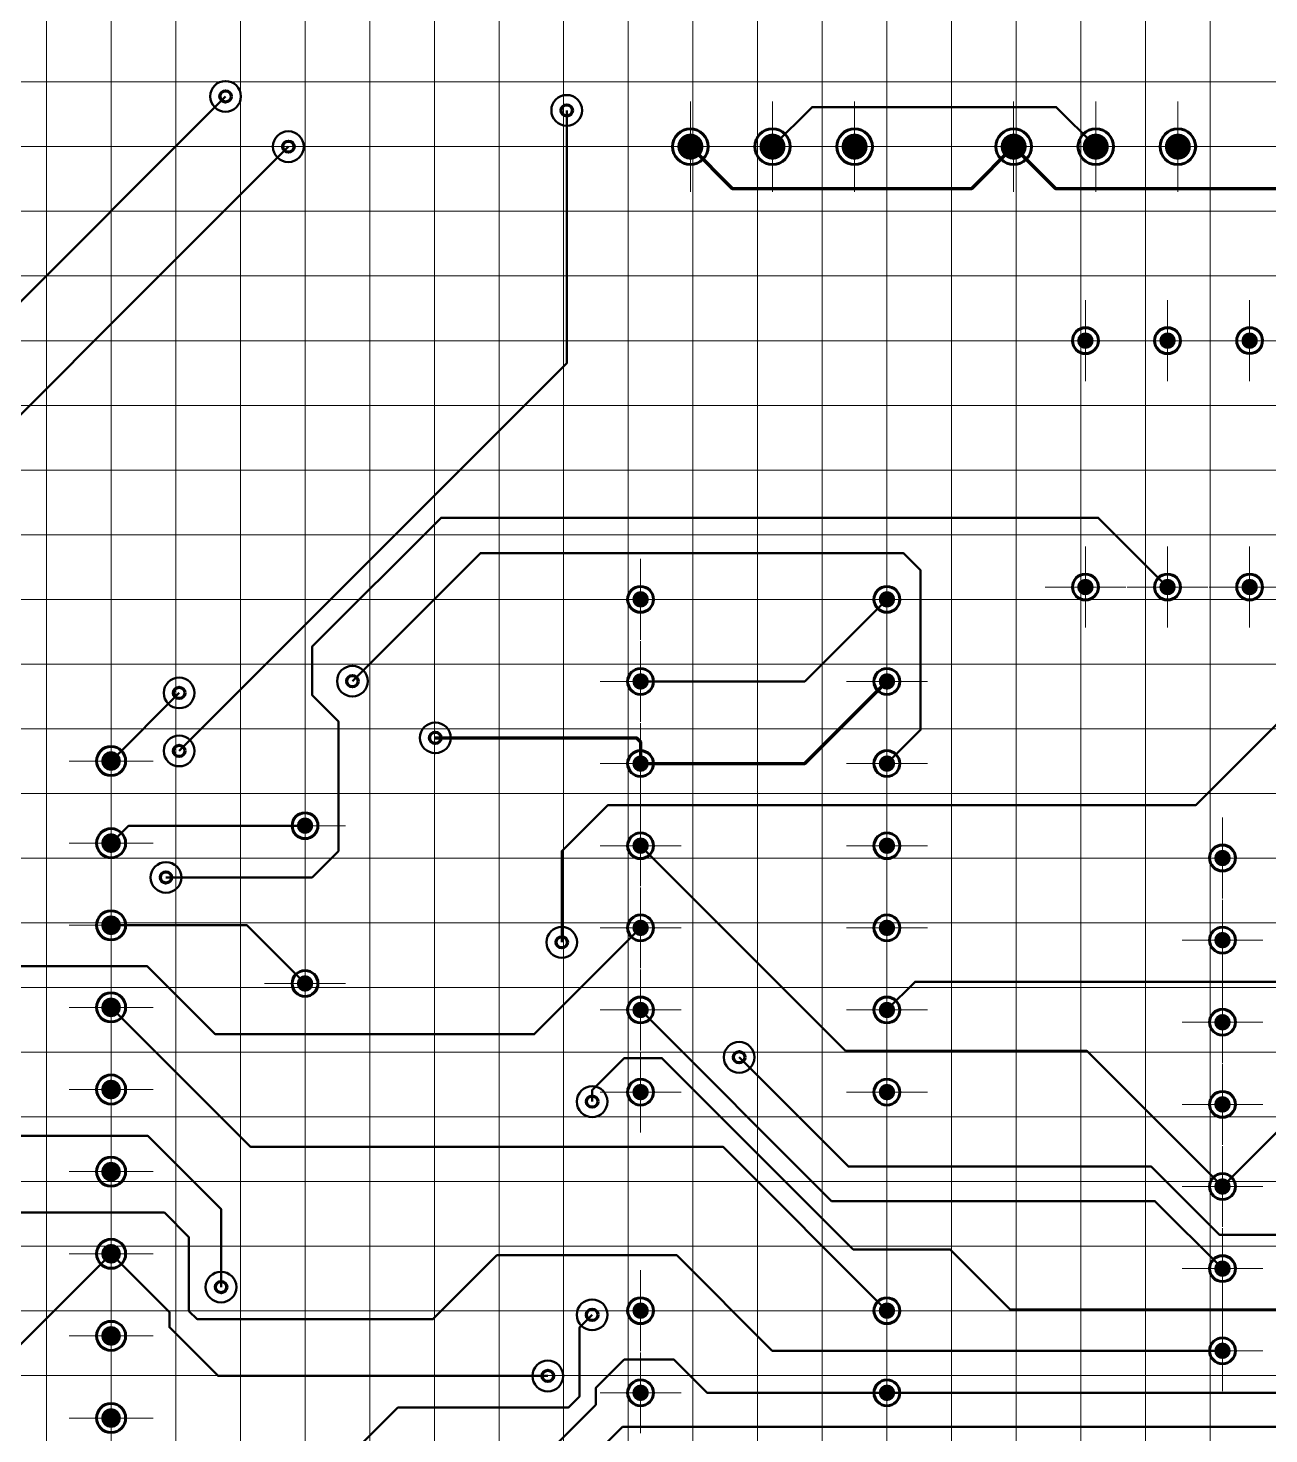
# Model space of a CAD drawing. Extents: x 260 to 1101, y 70 to 664.
# Drawn here: x 813.1 to 889.9, y 463.2 to 550.1 of the extents above; entities that cross this region are included whole.
import ezdxf

# ---------------------------------------------------------------- set-up
doc = ezdxf.new("R2010")
doc.units = 0
doc.header["$MEASUREMENT"] = 0
doc.layers.add('PDF _Геометрия', color=7, linetype='CONTINUOUS')
doc.layers.add('PDF _Сплошная заливка', color=7, linetype='CONTINUOUS')

msp = doc.modelspace()

# ---------------------------------------------------------------- hatches: boundary and pattern name
at = {"layer": 'PDF _Сплошная заливка', "true_color": 0xffffff, "transparency": 33554559}
for points in [[(854.097, 543.593), (853.888, 543.566), (853.693, 543.485), (853.526, 543.357), (853.398, 543.19), (853.317, 542.995), (853.29, 542.786), (854.097, 542.786)], [(854.903, 542.786), (854.876, 542.995), (854.795, 543.19), (854.667, 543.357), (854.5, 543.485), (854.305, 543.566), (854.097, 543.593), (854.097, 542.786)], [(859.175, 543.593), (858.966, 543.566), (858.772, 543.485), (858.604, 543.357), (858.476, 543.19), (858.395, 542.995), (858.368, 542.786), (859.175, 542.786)], [(859.981, 542.786), (859.954, 542.995), (859.873, 543.19), (859.745, 543.357), (859.578, 543.485), (859.383, 543.566), (859.175, 543.593), (859.175, 542.786)], [(864.253, 543.593), (864.044, 543.566), (863.85, 543.485), (863.683, 543.357), (863.554, 543.19), (863.474, 542.995), (863.446, 542.786), (864.253, 542.786)], [(865.06, 542.786), (865.032, 542.995), (864.952, 543.19), (864.823, 543.357), (864.656, 543.485), (864.462, 543.566), (864.253, 543.593), (864.253, 542.786)], [(874.09, 543.593), (873.881, 543.566), (873.686, 543.485), (873.519, 543.357), (873.391, 543.19), (873.31, 542.995), (873.283, 542.786), (874.09, 542.786)], [(874.896, 542.786), (874.869, 542.995), (874.788, 543.19), (874.66, 543.357), (874.493, 543.485), (874.298, 543.566), (874.09, 543.593), (874.09, 542.786)], [(879.168, 543.593), (878.959, 543.566), (878.765, 543.485), (878.597, 543.357), (878.469, 543.19), (878.388, 542.995), (878.361, 542.786), (879.168, 542.786)], [(879.974, 542.786), (879.947, 542.995), (879.866, 543.19), (879.738, 543.357), (879.571, 543.485), (879.376, 543.566), (879.168, 543.593), (879.168, 542.786)], [(884.246, 543.593), (884.037, 543.566), (883.843, 543.485), (883.676, 543.357), (883.547, 543.19), (883.467, 542.995), (883.439, 542.786), (884.246, 542.786)], [(885.053, 542.786), (885.025, 542.995), (884.944, 543.19), (884.816, 543.357), (884.649, 543.485), (884.455, 543.566), (884.246, 543.593), (884.246, 542.786)], [(879.037, 530.786), (878.999, 530.981), (878.888, 531.147), (878.723, 531.257), (878.528, 531.296), (878.528, 530.786)], [(884.116, 530.786), (884.077, 530.981), (883.967, 531.147), (883.801, 531.257), (883.606, 531.296), (883.606, 530.786)], [(889.194, 530.786), (889.155, 530.981), (889.045, 531.147), (888.879, 531.257), (888.684, 531.296), (888.684, 530.786)], [(878.018, 530.786), (878.057, 530.591), (878.168, 530.426), (878.333, 530.315), (878.528, 530.277), (878.528, 530.786)], [(883.096, 530.786), (883.135, 530.591), (883.246, 530.426), (883.411, 530.315), (883.606, 530.277), (883.606, 530.786)], [(888.175, 530.786), (888.214, 530.591), (888.324, 530.426), (888.489, 530.315), (888.684, 530.277), (888.684, 530.786)], [(879.037, 515.546), (878.999, 515.741), (878.888, 515.907), (878.723, 516.017), (878.528, 516.056), (878.528, 515.546)], [(884.116, 515.546), (884.077, 515.741), (883.967, 515.907), (883.801, 516.017), (883.606, 516.056), (883.606, 515.546)], [(889.194, 515.546), (889.155, 515.741), (889.045, 515.907), (888.879, 516.017), (888.684, 516.056), (888.684, 515.546)], [(850.508, 514.786), (850.547, 514.591), (850.657, 514.426), (850.823, 514.315), (851.018, 514.277), (851.018, 514.786)], [(851.527, 514.786), (851.488, 514.981), (851.378, 515.147), (851.213, 515.257), (851.018, 515.296), (851.018, 514.786)], [(865.743, 514.786), (865.782, 514.591), (865.892, 514.426), (866.057, 514.315), (866.252, 514.277), (866.252, 514.786)], [(866.762, 514.786), (866.723, 514.981), (866.613, 515.147), (866.447, 515.257), (866.252, 515.296), (866.252, 514.786)], [(878.018, 515.546), (878.057, 515.351), (878.168, 515.186), (878.333, 515.075), (878.528, 515.037), (878.528, 515.546)], [(883.096, 515.546), (883.135, 515.351), (883.246, 515.186), (883.411, 515.075), (883.606, 515.037), (883.606, 515.546)], [(888.175, 515.546), (888.214, 515.351), (888.324, 515.186), (888.489, 515.075), (888.684, 515.037), (888.684, 515.546)], [(850.508, 509.706), (850.547, 509.511), (850.657, 509.346), (850.823, 509.235), (851.018, 509.197), (851.018, 509.706)], [(851.527, 509.706), (851.488, 509.901), (851.378, 510.067), (851.213, 510.177), (851.018, 510.216), (851.018, 509.706)], [(865.743, 509.706), (865.782, 509.511), (865.892, 509.346), (866.057, 509.235), (866.252, 509.197), (866.252, 509.706)], [(866.762, 509.706), (866.723, 509.901), (866.613, 510.067), (866.447, 510.177), (866.252, 510.216), (866.252, 509.706)], [(818.269, 505.398), (818.035, 505.352), (817.837, 505.219), (817.704, 505.021), (817.657, 504.786), (818.269, 504.786)], [(817.657, 504.786), (817.704, 504.552), (817.837, 504.354), (818.035, 504.221), (818.269, 504.174), (818.269, 504.786)], [(850.508, 504.626), (850.547, 504.431), (850.657, 504.266), (850.823, 504.155), (851.018, 504.117), (851.018, 504.626)], [(851.527, 504.626), (851.488, 504.821), (851.378, 504.987), (851.213, 505.097), (851.018, 505.136), (851.018, 504.626)], [(865.743, 504.626), (865.782, 504.431), (865.892, 504.266), (866.057, 504.155), (866.252, 504.117), (866.252, 504.626)], [(866.762, 504.626), (866.723, 504.821), (866.613, 504.987), (866.447, 505.097), (866.252, 505.136), (866.252, 504.626)], [(830.775, 500.786), (830.736, 500.981), (830.625, 501.147), (830.46, 501.257), (830.265, 501.296), (830.265, 500.786)], [(818.269, 500.318), (818.035, 500.272), (817.837, 500.139), (817.704, 499.941), (817.657, 499.706), (818.269, 499.706)], [(829.755, 500.786), (829.794, 500.591), (829.904, 500.426), (830.07, 500.315), (830.265, 500.277), (830.265, 500.786)], [(851.527, 499.546), (851.488, 499.741), (851.378, 499.907), (851.213, 500.017), (851.018, 500.056), (851.018, 499.546)], [(866.762, 499.546), (866.723, 499.741), (866.613, 499.907), (866.447, 500.017), (866.252, 500.056), (866.252, 499.546)], [(817.657, 499.706), (817.704, 499.472), (817.837, 499.274), (818.035, 499.141), (818.269, 499.094), (818.269, 499.706)], [(850.508, 499.546), (850.547, 499.351), (850.657, 499.186), (850.823, 499.075), (851.018, 499.037), (851.018, 499.546)], [(865.743, 499.546), (865.782, 499.351), (865.892, 499.186), (866.057, 499.075), (866.252, 499.037), (866.252, 499.546)], [(887.515, 498.786), (887.476, 498.981), (887.365, 499.147), (887.2, 499.257), (887.005, 499.296), (887.005, 498.786)], [(886.495, 498.786), (886.534, 498.591), (886.645, 498.426), (886.81, 498.315), (887.005, 498.277), (887.005, 498.786)], [(818.269, 495.238), (818.035, 495.192), (817.837, 495.059), (817.704, 494.861), (817.657, 494.626), (818.269, 494.626)], [(851.527, 494.466), (851.488, 494.661), (851.378, 494.827), (851.213, 494.937), (851.018, 494.976), (851.018, 494.466)], [(866.762, 494.466), (866.723, 494.661), (866.613, 494.827), (866.447, 494.937), (866.252, 494.976), (866.252, 494.466)], [(817.657, 494.626), (817.704, 494.392), (817.837, 494.194), (818.035, 494.061), (818.269, 494.014), (818.269, 494.626)], [(850.508, 494.466), (850.547, 494.271), (850.657, 494.106), (850.823, 493.995), (851.018, 493.957), (851.018, 494.466)], [(865.743, 494.466), (865.782, 494.271), (865.892, 494.106), (866.057, 493.995), (866.252, 493.957), (866.252, 494.466)], [(887.515, 493.706), (887.476, 493.901), (887.365, 494.067), (887.2, 494.177), (887.005, 494.216), (887.005, 493.706)], [(886.495, 493.706), (886.534, 493.511), (886.645, 493.346), (886.81, 493.235), (887.005, 493.197), (887.005, 493.706)], [(830.775, 491.026), (830.736, 491.222), (830.625, 491.387), (830.46, 491.497), (830.265, 491.536), (830.265, 491.026)], [(829.755, 491.026), (829.794, 490.831), (829.904, 490.666), (830.07, 490.555), (830.265, 490.517), (830.265, 491.026)], [(818.269, 490.158), (818.035, 490.112), (817.837, 489.979), (817.704, 489.781), (817.657, 489.546), (818.269, 489.546)], [(817.657, 489.546), (817.704, 489.312), (817.837, 489.114), (818.035, 488.981), (818.269, 488.934), (818.269, 489.546)], [(851.527, 489.386), (851.488, 489.581), (851.378, 489.747), (851.213, 489.857), (851.018, 489.896), (851.018, 489.386)], [(866.762, 489.386), (866.723, 489.581), (866.613, 489.747), (866.447, 489.857), (866.252, 489.896), (866.252, 489.386)], [(850.508, 489.386), (850.547, 489.191), (850.657, 489.026), (850.823, 488.915), (851.018, 488.877), (851.018, 489.386)], [(865.743, 489.386), (865.782, 489.191), (865.892, 489.026), (866.057, 488.915), (866.252, 488.877), (866.252, 489.386)], [(887.515, 488.626), (887.476, 488.821), (887.365, 488.987), (887.2, 489.097), (887.005, 489.136), (887.005, 488.626)], [(886.495, 488.626), (886.534, 488.431), (886.645, 488.266), (886.81, 488.155), (887.005, 488.117), (887.005, 488.626)], [(818.269, 485.078), (818.035, 485.032), (817.837, 484.899), (817.704, 484.701), (817.657, 484.466), (818.269, 484.466)], [(817.657, 484.466), (817.704, 484.232), (817.837, 484.034), (818.035, 483.901), (818.269, 483.854), (818.269, 484.466)], [(851.527, 484.306), (851.488, 484.501), (851.378, 484.667), (851.213, 484.777), (851.018, 484.816), (851.018, 484.306)], [(866.762, 484.306), (866.723, 484.501), (866.613, 484.667), (866.447, 484.777), (866.252, 484.816), (866.252, 484.306)], [(850.508, 484.306), (850.547, 484.111), (850.657, 483.946), (850.823, 483.835), (851.018, 483.797), (851.018, 484.306)], [(865.743, 484.306), (865.782, 484.111), (865.892, 483.946), (866.057, 483.835), (866.252, 483.797), (866.252, 484.306)], [(886.495, 483.546), (886.534, 483.351), (886.645, 483.186), (886.81, 483.075), (887.005, 483.037), (887.005, 483.546)], [(887.515, 483.546), (887.476, 483.741), (887.365, 483.907), (887.2, 484.017), (887.005, 484.056), (887.005, 483.546)], [(818.269, 479.998), (818.035, 479.952), (817.837, 479.819), (817.704, 479.621), (817.657, 479.386), (818.269, 479.386)], [(817.657, 479.386), (817.704, 479.152), (817.837, 478.954), (818.035, 478.821), (818.269, 478.774), (818.269, 479.386)], [(886.495, 478.466), (886.534, 478.271), (886.645, 478.106), (886.81, 477.995), (887.005, 477.957), (887.005, 478.466)], [(887.515, 478.466), (887.476, 478.661), (887.365, 478.827), (887.2, 478.937), (887.005, 478.976), (887.005, 478.466)], [(818.269, 474.918), (818.035, 474.872), (817.837, 474.739), (817.704, 474.541), (817.657, 474.306), (818.269, 474.306)], [(817.657, 474.306), (817.704, 474.072), (817.837, 473.874), (818.035, 473.741), (818.269, 473.694), (818.269, 474.306)], [(887.515, 473.386), (887.476, 473.581), (887.365, 473.747), (887.2, 473.857), (887.005, 473.896), (887.005, 473.386)], [(886.495, 473.386), (886.534, 473.191), (886.645, 473.026), (886.81, 472.915), (887.005, 472.877), (887.005, 473.386)], [(851.527, 470.786), (851.488, 470.981), (851.378, 471.147), (851.213, 471.257), (851.018, 471.296), (851.018, 470.786)], [(866.762, 470.786), (866.723, 470.981), (866.613, 471.147), (866.447, 471.257), (866.252, 471.296), (866.252, 470.786)], [(850.508, 470.786), (850.547, 470.591), (850.657, 470.426), (850.823, 470.315), (851.018, 470.276), (851.018, 470.786)], [(865.743, 470.786), (865.782, 470.591), (865.892, 470.426), (866.057, 470.315), (866.252, 470.276), (866.252, 470.786)], [(818.269, 469.838), (818.035, 469.791), (817.837, 469.659), (817.704, 469.461), (817.657, 469.226), (818.269, 469.226)], [(817.657, 469.226), (817.704, 468.992), (817.837, 468.794), (818.035, 468.661), (818.269, 468.614), (818.269, 469.226)], [(887.515, 468.306), (887.476, 468.501), (887.365, 468.667), (887.2, 468.777), (887.005, 468.816), (887.005, 468.306)], [(886.495, 468.306), (886.534, 468.111), (886.645, 467.946), (886.81, 467.835), (887.005, 467.797), (887.005, 468.306)], [(851.527, 465.706), (851.488, 465.901), (851.378, 466.067), (851.213, 466.177), (851.018, 466.216), (851.018, 465.706)], [(866.762, 465.706), (866.723, 465.901), (866.613, 466.067), (866.447, 466.177), (866.252, 466.216), (866.252, 465.706)], [(850.508, 465.706), (850.547, 465.511), (850.657, 465.346), (850.823, 465.235), (851.018, 465.196), (851.018, 465.706)], [(865.743, 465.706), (865.782, 465.511), (865.892, 465.346), (866.057, 465.235), (866.252, 465.196), (866.252, 465.706)], [(818.269, 464.758), (818.035, 464.711), (817.837, 464.579), (817.704, 464.381), (817.657, 464.146), (818.269, 464.146)], [(817.657, 464.146), (817.704, 463.912), (817.837, 463.714), (818.035, 463.581), (818.269, 463.534), (818.269, 464.146)]]:
    msp.add_hatch(color=7, dxfattribs=at).paths.add_polyline_path(points)
at = {"layer": 'PDF _Сплошная заливка', "transparency": 33554559}
for points in [[(854.097, 542.786), (853.29, 542.786), (853.317, 542.578), (853.398, 542.383), (853.526, 542.216), (853.693, 542.088), (853.888, 542.007), (854.097, 541.979)], [(854.097, 542.786), (854.097, 541.979), (854.305, 542.007), (854.5, 542.088), (854.667, 542.216), (854.795, 542.383), (854.876, 542.578), (854.903, 542.786)], [(859.175, 542.786), (858.368, 542.786), (858.395, 542.578), (858.476, 542.383), (858.604, 542.216), (858.772, 542.088), (858.966, 542.007), (859.175, 541.979)], [(859.175, 542.786), (859.175, 541.979), (859.383, 542.007), (859.578, 542.088), (859.745, 542.216), (859.873, 542.383), (859.954, 542.578), (859.981, 542.786)], [(864.253, 542.786), (863.446, 542.786), (863.474, 542.578), (863.554, 542.383), (863.683, 542.216), (863.85, 542.088), (864.044, 542.007), (864.253, 541.979)], [(864.253, 542.786), (864.253, 541.979), (864.462, 542.007), (864.656, 542.088), (864.823, 542.216), (864.952, 542.383), (865.032, 542.578), (865.06, 542.786)], [(874.09, 542.786), (873.283, 542.786), (873.31, 542.578), (873.391, 542.383), (873.519, 542.216), (873.686, 542.088), (873.881, 542.007), (874.09, 541.979)], [(874.09, 542.786), (874.09, 541.979), (874.298, 542.007), (874.493, 542.088), (874.66, 542.216), (874.788, 542.383), (874.869, 542.578), (874.896, 542.786)], [(879.168, 542.786), (878.361, 542.786), (878.388, 542.578), (878.469, 542.383), (878.597, 542.216), (878.765, 542.088), (878.959, 542.007), (879.168, 541.979)], [(879.168, 542.786), (879.168, 541.979), (879.376, 542.007), (879.571, 542.088), (879.738, 542.216), (879.866, 542.383), (879.947, 542.578), (879.974, 542.786)], [(884.246, 542.786), (883.439, 542.786), (883.467, 542.578), (883.547, 542.383), (883.676, 542.216), (883.843, 542.088), (884.037, 542.007), (884.246, 541.979)], [(884.246, 542.786), (884.246, 541.979), (884.455, 542.007), (884.649, 542.088), (884.816, 542.216), (884.944, 542.383), (885.025, 542.578), (885.053, 542.786)], [(878.528, 530.786), (878.528, 531.296), (878.333, 531.257), (878.168, 531.147), (878.057, 530.981), (878.018, 530.786)], [(883.606, 530.786), (883.606, 531.296), (883.411, 531.257), (883.246, 531.147), (883.135, 530.981), (883.096, 530.786)], [(888.684, 530.786), (888.684, 531.296), (888.489, 531.257), (888.324, 531.147), (888.214, 530.981), (888.175, 530.786)], [(878.528, 530.786), (878.528, 530.277), (878.723, 530.315), (878.888, 530.426), (878.999, 530.591), (879.037, 530.786)], [(883.606, 530.786), (883.606, 530.277), (883.801, 530.315), (883.967, 530.426), (884.077, 530.591), (884.116, 530.786)], [(888.684, 530.786), (888.684, 530.277), (888.879, 530.315), (889.045, 530.426), (889.155, 530.591), (889.194, 530.786)], [(878.528, 515.546), (878.528, 516.056), (878.333, 516.017), (878.168, 515.907), (878.057, 515.741), (878.018, 515.546)], [(883.606, 515.546), (883.606, 516.056), (883.411, 516.017), (883.246, 515.907), (883.135, 515.741), (883.096, 515.546)], [(888.684, 515.546), (888.684, 516.056), (888.489, 516.017), (888.324, 515.907), (888.214, 515.741), (888.175, 515.546)], [(851.018, 514.786), (851.018, 515.296), (850.823, 515.257), (850.657, 515.147), (850.547, 514.981), (850.508, 514.786)], [(851.018, 514.786), (851.018, 514.277), (851.213, 514.315), (851.378, 514.426), (851.488, 514.591), (851.527, 514.786)], [(866.252, 514.786), (866.252, 515.296), (866.057, 515.257), (865.892, 515.147), (865.782, 514.981), (865.743, 514.786)], [(866.252, 514.786), (866.252, 514.277), (866.447, 514.315), (866.613, 514.426), (866.723, 514.591), (866.762, 514.786)], [(878.528, 515.546), (878.528, 515.037), (878.723, 515.075), (878.888, 515.186), (878.999, 515.351), (879.037, 515.546)], [(883.606, 515.546), (883.606, 515.037), (883.801, 515.075), (883.967, 515.186), (884.077, 515.351), (884.116, 515.546)], [(888.684, 515.546), (888.684, 515.037), (888.879, 515.075), (889.045, 515.186), (889.155, 515.351), (889.194, 515.546)], [(851.018, 509.706), (851.018, 510.216), (850.823, 510.177), (850.657, 510.067), (850.547, 509.901), (850.508, 509.706)], [(851.018, 509.706), (851.018, 509.197), (851.213, 509.235), (851.378, 509.346), (851.488, 509.511), (851.527, 509.706)], [(866.252, 509.706), (866.252, 510.216), (866.057, 510.177), (865.892, 510.067), (865.782, 509.901), (865.743, 509.706)], [(866.252, 509.706), (866.252, 509.197), (866.447, 509.235), (866.613, 509.346), (866.723, 509.511), (866.762, 509.706)], [(818.269, 504.786), (818.881, 504.786), (818.834, 505.021), (818.702, 505.219), (818.503, 505.352), (818.269, 505.398)], [(818.269, 504.786), (818.269, 504.174), (818.503, 504.221), (818.702, 504.354), (818.834, 504.552), (818.881, 504.786)], [(851.018, 504.626), (851.018, 505.136), (850.823, 505.097), (850.657, 504.987), (850.547, 504.821), (850.508, 504.626)], [(851.018, 504.626), (851.018, 504.117), (851.213, 504.155), (851.378, 504.266), (851.488, 504.431), (851.527, 504.626)], [(866.252, 504.626), (866.252, 505.136), (866.057, 505.097), (865.892, 504.987), (865.782, 504.821), (865.743, 504.626)], [(866.252, 504.626), (866.252, 504.117), (866.447, 504.155), (866.613, 504.266), (866.723, 504.431), (866.762, 504.626)], [(830.265, 500.786), (830.265, 501.296), (830.07, 501.257), (829.904, 501.147), (829.794, 500.981), (829.755, 500.786)], [(818.269, 499.706), (818.881, 499.706), (818.834, 499.941), (818.702, 500.139), (818.503, 500.272), (818.269, 500.318)], [(830.265, 500.786), (830.265, 500.277), (830.46, 500.315), (830.625, 500.426), (830.736, 500.591), (830.775, 500.786)], [(851.018, 499.546), (851.018, 500.056), (850.823, 500.017), (850.657, 499.907), (850.547, 499.741), (850.508, 499.546)], [(866.252, 499.546), (866.252, 500.056), (866.057, 500.017), (865.892, 499.907), (865.782, 499.741), (865.743, 499.546)], [(818.269, 499.706), (818.269, 499.094), (818.503, 499.141), (818.702, 499.274), (818.834, 499.472), (818.881, 499.706)], [(851.018, 499.546), (851.018, 499.037), (851.213, 499.075), (851.378, 499.186), (851.488, 499.351), (851.527, 499.546)], [(866.252, 499.546), (866.252, 499.037), (866.447, 499.075), (866.613, 499.186), (866.723, 499.351), (866.762, 499.546)], [(887.005, 498.786), (887.005, 499.296), (886.81, 499.257), (886.645, 499.147), (886.534, 498.981), (886.495, 498.786)], [(887.005, 498.786), (887.005, 498.277), (887.2, 498.315), (887.365, 498.426), (887.476, 498.591), (887.515, 498.786)], [(818.269, 494.626), (818.881, 494.626), (818.834, 494.861), (818.702, 495.059), (818.503, 495.192), (818.269, 495.238)], [(851.018, 494.466), (851.018, 494.976), (850.823, 494.937), (850.657, 494.827), (850.547, 494.661), (850.508, 494.466)], [(866.252, 494.466), (866.252, 494.976), (866.057, 494.937), (865.892, 494.827), (865.782, 494.661), (865.743, 494.466)], [(818.269, 494.626), (818.269, 494.014), (818.503, 494.061), (818.702, 494.194), (818.834, 494.392), (818.881, 494.626)], [(851.018, 494.466), (851.018, 493.957), (851.213, 493.995), (851.378, 494.106), (851.488, 494.271), (851.527, 494.466)], [(866.252, 494.466), (866.252, 493.957), (866.447, 493.995), (866.613, 494.106), (866.723, 494.271), (866.762, 494.466)], [(887.005, 493.706), (887.005, 494.216), (886.81, 494.177), (886.645, 494.067), (886.534, 493.901), (886.495, 493.706)], [(887.005, 493.706), (887.005, 493.197), (887.2, 493.235), (887.365, 493.346), (887.476, 493.511), (887.515, 493.706)], [(830.265, 491.026), (830.265, 491.536), (830.07, 491.497), (829.904, 491.387), (829.794, 491.222), (829.755, 491.026)], [(830.265, 491.026), (830.265, 490.517), (830.46, 490.555), (830.625, 490.666), (830.736, 490.831), (830.775, 491.026)], [(818.269, 489.546), (818.881, 489.546), (818.834, 489.781), (818.702, 489.979), (818.503, 490.112), (818.269, 490.158)], [(818.269, 489.546), (818.269, 488.934), (818.503, 488.981), (818.702, 489.114), (818.834, 489.312), (818.881, 489.546)], [(851.018, 489.386), (851.018, 489.896), (850.823, 489.857), (850.657, 489.747), (850.547, 489.581), (850.508, 489.386)], [(866.252, 489.386), (866.252, 489.896), (866.057, 489.857), (865.892, 489.747), (865.782, 489.581), (865.743, 489.386)], [(851.018, 489.386), (851.018, 488.877), (851.213, 488.915), (851.378, 489.026), (851.488, 489.191), (851.527, 489.386)], [(866.252, 489.386), (866.252, 488.877), (866.447, 488.915), (866.613, 489.026), (866.723, 489.191), (866.762, 489.386)], [(887.005, 488.626), (887.005, 489.136), (886.81, 489.097), (886.645, 488.987), (886.534, 488.821), (886.495, 488.626)], [(887.005, 488.626), (887.005, 488.117), (887.2, 488.155), (887.365, 488.266), (887.476, 488.431), (887.515, 488.626)], [(818.269, 484.466), (818.881, 484.466), (818.834, 484.701), (818.702, 484.899), (818.503, 485.032), (818.269, 485.078)], [(818.269, 484.466), (818.269, 483.854), (818.503, 483.901), (818.702, 484.034), (818.834, 484.232), (818.881, 484.466)], [(851.018, 484.306), (851.018, 484.816), (850.823, 484.777), (850.657, 484.667), (850.547, 484.501), (850.508, 484.306)], [(866.252, 484.306), (866.252, 484.816), (866.057, 484.777), (865.892, 484.667), (865.782, 484.501), (865.743, 484.306)], [(851.018, 484.306), (851.018, 483.797), (851.213, 483.835), (851.378, 483.946), (851.488, 484.111), (851.527, 484.306)], [(866.252, 484.306), (866.252, 483.797), (866.447, 483.835), (866.613, 483.946), (866.723, 484.111), (866.762, 484.306)], [(887.005, 483.546), (887.005, 484.056), (886.81, 484.017), (886.645, 483.907), (886.534, 483.741), (886.495, 483.546)], [(887.005, 483.546), (887.005, 483.037), (887.2, 483.075), (887.365, 483.186), (887.476, 483.351), (887.515, 483.546)], [(818.269, 479.386), (818.881, 479.386), (818.834, 479.621), (818.702, 479.819), (818.503, 479.952), (818.269, 479.998)], [(818.269, 479.386), (818.269, 478.774), (818.503, 478.821), (818.702, 478.954), (818.834, 479.152), (818.881, 479.386)], [(887.005, 478.466), (887.005, 478.976), (886.81, 478.937), (886.645, 478.827), (886.534, 478.661), (886.495, 478.466)], [(887.005, 478.466), (887.005, 477.957), (887.2, 477.995), (887.365, 478.106), (887.476, 478.271), (887.515, 478.466)], [(818.269, 474.306), (818.881, 474.306), (818.834, 474.541), (818.702, 474.739), (818.503, 474.872), (818.269, 474.918)], [(818.269, 474.306), (818.269, 473.694), (818.503, 473.741), (818.702, 473.874), (818.834, 474.072), (818.881, 474.306)], [(887.005, 473.386), (887.005, 473.896), (886.81, 473.857), (886.645, 473.747), (886.534, 473.581), (886.495, 473.386)], [(887.005, 473.386), (887.005, 472.877), (887.2, 472.915), (887.365, 473.026), (887.476, 473.191), (887.515, 473.386)], [(851.018, 470.786), (851.018, 471.296), (850.823, 471.257), (850.657, 471.147), (850.547, 470.981), (850.508, 470.786)], [(866.252, 470.786), (866.252, 471.296), (866.057, 471.257), (865.892, 471.147), (865.782, 470.981), (865.743, 470.786)], [(851.018, 470.786), (851.018, 470.276), (851.213, 470.315), (851.378, 470.426), (851.488, 470.591), (851.527, 470.786)], [(866.252, 470.786), (866.252, 470.276), (866.447, 470.315), (866.613, 470.426), (866.723, 470.591), (866.762, 470.786)], [(818.269, 469.226), (818.881, 469.226), (818.834, 469.461), (818.702, 469.659), (818.503, 469.791), (818.269, 469.838)], [(818.269, 469.226), (818.269, 468.614), (818.503, 468.661), (818.702, 468.794), (818.834, 468.992), (818.881, 469.226)], [(887.005, 468.306), (887.005, 468.816), (886.81, 468.777), (886.645, 468.667), (886.534, 468.501), (886.495, 468.306)], [(887.005, 468.306), (887.005, 467.797), (887.2, 467.835), (887.365, 467.946), (887.476, 468.111), (887.515, 468.306)], [(851.018, 465.706), (851.018, 466.216), (850.823, 466.177), (850.657, 466.067), (850.547, 465.901), (850.508, 465.706)], [(866.252, 465.706), (866.252, 466.216), (866.057, 466.177), (865.892, 466.067), (865.782, 465.901), (865.743, 465.706)], [(851.018, 465.706), (851.018, 465.196), (851.213, 465.235), (851.378, 465.346), (851.488, 465.511), (851.527, 465.706)], [(866.252, 465.706), (866.252, 465.196), (866.447, 465.235), (866.613, 465.346), (866.723, 465.511), (866.762, 465.706)], [(818.269, 464.146), (818.881, 464.146), (818.834, 464.381), (818.702, 464.579), (818.503, 464.711), (818.269, 464.758)], [(818.269, 464.146), (818.269, 463.534), (818.503, 463.581), (818.702, 463.714), (818.834, 463.912), (818.881, 464.146)]]:
    msp.add_hatch(color=256, dxfattribs=at).paths.add_polyline_path(points)

# ---------------------------------------------------------------- linework, layer by layer
at = {"layer": 'PDF _Геометрия', "lineweight": 18}
for points in [[(814.271, 381.546), (814.271, 382.786), (814.271, 592.786)], [(818.269, 382.786), (818.269, 592.786)], [(822.268, 381.546), (822.268, 382.786), (822.268, 592.786)], [(826.266, 382.786), (826.266, 592.786)], [(830.265, 381.546), (830.265, 382.786), (830.265, 592.786)], [(834.264, 382.786), (834.264, 592.786)], [(838.262, 381.546), (838.262, 382.786), (838.262, 592.786)], [(842.261, 382.786), (842.261, 592.786)], [(846.259, 381.546), (846.259, 382.786), (846.259, 592.786)], [(850.258, 382.786), (850.258, 592.786)], [(854.256, 381.546), (854.256, 382.786), (854.256, 592.786)], [(858.255, 382.786), (858.255, 592.786)], [(862.254, 381.546), (862.254, 382.786), (862.254, 592.786)], [(866.252, 382.786), (866.252, 592.786)], [(870.251, 381.546), (870.251, 382.786), (870.251, 592.786)], [(874.249, 382.786), (874.249, 592.786)], [(878.248, 381.546), (878.248, 382.786), (878.248, 592.786)], [(882.247, 382.786), (882.247, 592.786)], [(886.245, 381.546), (886.245, 382.786), (886.245, 592.786)], [(730.3, 546.786), (1050.188, 546.786), (1051.427, 546.786)], [(854.097, 539.986), (854.097, 545.586)], [(859.175, 539.986), (859.175, 545.586)], [(864.253, 539.986), (864.253, 545.586)], [(874.09, 539.986), (874.09, 545.586)], [(879.168, 539.986), (879.168, 545.586)], [(884.246, 539.986), (884.246, 545.586)], [(730.3, 542.786), (1050.188, 542.786)], [(851.297, 542.786), (856.896, 542.786)], [(856.376, 542.786), (861.974, 542.786)], [(861.454, 542.786), (867.052, 542.786)], [(871.29, 542.786), (876.889, 542.786)], [(876.369, 542.786), (881.967, 542.786)], [(881.447, 542.786), (887.045, 542.786)], [(730.3, 538.786), (1050.188, 538.786), (1051.427, 538.786)], [(730.3, 534.786), (1050.188, 534.786)], [(878.528, 528.286), (878.528, 533.286)], [(883.606, 528.286), (883.606, 533.286)], [(888.684, 528.286), (888.684, 533.286)], [(730.3, 530.786), (1050.188, 530.786), (1051.427, 530.786)], [(876.029, 530.786), (881.027, 530.786)], [(881.107, 530.786), (886.105, 530.786)], [(886.185, 530.786), (891.184, 530.786)], [(730.3, 526.786), (1050.188, 526.786)], [(730.3, 522.786), (1050.188, 522.786), (1051.427, 522.786)], [(730.3, 518.786), (1050.188, 518.786)], [(878.528, 513.046), (878.528, 518.046)], [(883.606, 513.046), (883.606, 518.046)], [(888.684, 513.046), (888.684, 518.046)], [(851.018, 512.286), (851.018, 517.286)], [(866.252, 512.286), (866.252, 517.286)], [(730.3, 514.786), (1050.188, 514.786), (1051.427, 514.786)], [(848.518, 514.786), (853.517, 514.786)], [(863.753, 514.786), (868.751, 514.786)], [(876.029, 515.546), (881.027, 515.546)], [(881.107, 515.546), (886.105, 515.546)], [(886.185, 515.546), (891.184, 515.546)], [(851.018, 507.206), (851.018, 512.206)], [(866.252, 507.206), (866.252, 512.206)], [(730.3, 510.786), (1050.188, 510.786)], [(848.518, 509.706), (853.517, 509.706)], [(863.753, 509.706), (868.751, 509.706)], [(818.269, 502.186), (818.269, 507.386)], [(851.018, 502.126), (851.018, 507.126)], [(866.252, 502.126), (866.252, 507.126)], [(730.3, 506.786), (1050.188, 506.786), (1051.427, 506.786)], [(815.67, 504.786), (820.868, 504.786)], [(848.518, 504.626), (853.517, 504.626)], [(863.753, 504.626), (868.751, 504.626)], [(730.3, 502.786), (1050.188, 502.786)], [(830.265, 498.286), (830.265, 503.286)], [(818.269, 497.106), (818.269, 502.306)], [(851.018, 497.046), (851.018, 502.046)], [(866.252, 497.046), (866.252, 502.046)], [(887.005, 496.286), (887.005, 501.286)], [(827.766, 500.786), (832.764, 500.786)], [(815.67, 499.706), (820.868, 499.706)], [(848.518, 499.546), (853.517, 499.546)], [(863.753, 499.546), (868.751, 499.546)], [(730.3, 498.786), (1050.188, 498.786), (1051.427, 498.786)], [(884.506, 498.786), (889.504, 498.786)], [(818.269, 492.026), (818.269, 497.226)], [(851.018, 491.966), (851.018, 496.966)], [(866.252, 491.966), (866.252, 496.966)], [(887.005, 491.206), (887.005, 496.206)], [(730.3, 494.786), (1050.188, 494.786)], [(815.67, 494.626), (820.868, 494.626)], [(848.518, 494.466), (853.517, 494.466)], [(863.753, 494.466), (868.751, 494.466)], [(830.265, 488.526), (830.265, 493.526)], [(884.506, 493.706), (889.504, 493.706)], [(818.269, 486.946), (818.269, 492.146)], [(851.018, 486.886), (851.018, 491.886)], [(866.252, 486.886), (866.252, 491.886)], [(730.3, 490.786), (1050.188, 490.786), (1051.427, 490.786)], [(827.766, 491.026), (832.764, 491.026)], [(887.005, 486.126), (887.005, 491.126)], [(815.67, 489.546), (820.868, 489.546)], [(848.518, 489.386), (853.517, 489.386)], [(863.753, 489.386), (868.751, 489.386)], [(884.506, 488.626), (889.504, 488.626)], [(818.269, 481.866), (818.269, 487.066)], [(730.3, 486.786), (1050.188, 486.786)], [(851.018, 481.806), (851.018, 486.806)], [(866.252, 481.806), (866.252, 486.806)], [(887.005, 481.046), (887.005, 486.046)], [(815.67, 484.466), (820.868, 484.466)], [(848.518, 484.306), (853.517, 484.306)], [(863.753, 484.306), (868.751, 484.306)], [(884.506, 483.546), (889.504, 483.546)], [(730.3, 482.786), (1050.188, 482.786), (1051.427, 482.786)], [(818.269, 476.786), (818.269, 481.986)], [(887.005, 475.966), (887.005, 480.966)], [(815.67, 479.386), (820.868, 479.386)], [(730.3, 478.786), (1050.188, 478.786)], [(884.506, 478.466), (889.504, 478.466)], [(818.269, 471.706), (818.269, 476.906)], [(887.005, 470.886), (887.005, 475.886)], [(730.3, 474.786), (1050.188, 474.786), (1051.427, 474.786)], [(815.67, 474.306), (820.868, 474.306)], [(851.018, 468.286), (851.018, 473.286)], [(866.252, 468.286), (866.252, 473.286)], [(884.506, 473.386), (889.504, 473.386)], [(818.269, 466.626), (818.269, 471.826)], [(730.3, 470.786), (1050.188, 470.786)], [(848.518, 470.786), (853.517, 470.786)], [(863.753, 470.786), (868.751, 470.786)], [(887.005, 465.806), (887.005, 470.806)], [(815.67, 469.226), (820.868, 469.226)], [(851.018, 463.206), (851.018, 468.206)], [(866.252, 463.206), (866.252, 468.206)], [(884.506, 468.306), (889.504, 468.306)], [(730.3, 466.786), (1050.188, 466.786), (1051.427, 466.786)], [(818.269, 461.546), (818.269, 466.746)], [(848.518, 465.706), (853.517, 465.706)], [(863.753, 465.706), (868.751, 465.706)], [(815.67, 464.146), (820.868, 464.146)]]:
    msp.add_lwpolyline(points, dxfattribs=at)
at = {"layer": 'PDF _Геометрия', "lineweight": 50}
for points in [[(851.018, 499.546), (863.694, 486.865), (878.609, 486.865), (887.005, 478.466), (899.26, 490.726), (905.819, 490.726), (912.996, 483.546), (920.63, 491.183), (933.59, 491.183), (934.808, 492.402), (934.808, 515.415), (957.457, 538.072), (957.457, 573.103), (969.136, 584.786)], [(758.29, 564.586), (767.484, 564.586), (768.547, 563.522), (768.547, 538.173), (762.301, 531.925), (762.301, 507.693), (782.868, 487.119), (788.809, 487.119), (790.028, 488.338), (790.028, 491.386), (789.012, 492.402), (786.608, 492.402), (785.592, 493.418), (785.592, 500.868), (786.677, 501.953), (791.704, 501.953), (801.556, 492.098), (820.497, 492.098), (824.712, 487.881), (844.435, 487.881), (851.018, 494.466)], [(802.013, 531.671), (811.13, 531.671), (825.349, 545.895)], [(859.175, 542.786), (861.622, 545.234), (876.721, 545.234), (879.168, 542.786)], [(822.478, 505.407), (846.447, 529.385), (846.447, 545.031)], [(788.28, 516.177), (802.632, 516.177), (829.232, 542.786)], [(821.665, 497.584), (830.705, 497.584), (832.33, 499.21), (832.33, 507.236), (830.705, 508.862), (830.705, 511.859), (838.677, 519.834), (879.32, 519.834), (883.606, 515.546)], [(833.193, 509.725), (841.115, 517.65), (867.268, 517.65), (868.334, 516.583), (868.334, 506.709), (866.252, 504.626)], [(846.142, 493.571), (846.142, 499.21), (848.986, 502.054), (885.353, 502.054), (898.841, 515.546)], [(851.018, 509.706), (861.174, 509.706), (866.252, 514.786)], [(818.269, 504.786), (822.478, 508.997)], [(740.296, 504.626), (763.234, 504.626), (785.61, 482.242), (795.614, 482.242), (800.997, 476.858), (821.564, 476.858), (823.087, 475.334), (823.087, 470.762), (823.595, 470.254), (838.17, 470.254), (842.131, 474.216), (853.252, 474.216), (859.159, 468.306), (887.005, 468.306)], [(818.269, 499.706), (819.349, 500.786), (830.265, 500.786)], [(787.8, 499.706), (805.905, 481.594), (820.548, 481.594), (825.068, 477.073), (825.068, 472.246)], [(818.269, 494.626), (826.666, 494.626), (830.265, 491.026)], [(866.252, 489.386), (867.998, 491.132), (891.085, 491.132)], [(818.269, 489.546), (826.891, 480.922), (856.121, 480.922), (866.252, 470.786)], [(851.018, 489.386), (862.831, 477.569), (882.824, 477.569), (887.005, 473.386)], [(848.021, 483.716), (848.021, 484.427), (850.002, 486.408), (852.338, 486.408), (864.17, 474.572), (870.163, 474.572), (873.87, 470.863), (907.894, 470.863), (909.265, 469.492), (909.265, 461.922), (910.788, 460.398), (941.054, 460.398), (948.224, 453.227), (948.224, 448.786), (950.479, 446.53), (985.954, 446.53), (988.21, 448.786), (990.465, 446.53), (1025.94, 446.53), (1028.196, 448.786)], [(857.111, 486.459), (863.866, 479.702), (882.604, 479.702), (886.819, 475.486), (909.519, 475.486), (910.89, 474.114), (910.89, 466.19), (913.632, 463.446), (938.109, 463.446)], [(768.286, 465.826), (777.623, 456.487), (789.368, 456.487), (790.028, 455.826), (790.028, 451.135), (787.8, 448.906), (792.878, 448.906), (818.269, 474.306), (821.876, 470.698), (821.876, 469.757), (824.884, 466.748), (845.279, 466.748)], [(827.455, 456.233), (836.009, 464.79), (846.549, 464.79), (847.237, 465.478), (847.237, 469.746), (848.021, 470.531)], [(837.51, 454.81), (841.115, 454.81), (849.9, 463.599), (903.374, 463.599), (905.355, 465.58), (905.355, 468.831)], [(839.363, 457.122), (840.399, 457.122), (848.244, 464.97), (848.244, 466.006), (850.002, 467.764), (853.075, 467.764), (855.132, 465.706), (866.252, 465.706), (891.212, 465.706), (891.339, 465.58)]]:
    msp.add_lwpolyline(points, dxfattribs=at)
at = {"layer": 'PDF _Геометрия', "lineweight": 80}
for points in [[(854.097, 542.786), (856.677, 540.205), (871.509, 540.205), (874.09, 542.786), (876.67, 540.205), (891.502, 540.205), (894.083, 542.786), (900.745, 549.451), (907.414, 549.451), (914.075, 542.786)], [(838.322, 506.22), (850.764, 506.22), (851.018, 505.966), (851.018, 504.626), (861.174, 504.626), (866.252, 509.706)]]:
    msp.add_lwpolyline(points, dxfattribs=at)
at = {"layer": 'PDF _Геометрия', "lineweight": 50}
for centre in [(825.349, 545.895), (846.447, 545.031), (829.232, 542.786), (833.193, 509.725), (822.478, 508.997), (838.322, 506.22), (822.478, 505.407), (821.665, 497.584), (846.142, 493.571), (857.111, 486.459), (848.021, 483.716), (825.068, 472.246), (848.021, 470.531), (845.279, 466.748)]:
    msp.add_circle(centre, 0.95, dxfattribs=at)
at = {"layer": 'PDF _Геометрия', "color": 7, "lineweight": 70, "true_color": 0xffffff}
for centre in [(825.349, 545.895), (846.447, 545.031), (829.232, 542.786), (833.193, 509.725), (822.478, 508.997), (838.322, 506.22), (822.478, 505.407), (821.665, 497.584), (846.142, 493.571), (857.111, 486.459), (848.021, 483.716), (825.068, 472.246), (848.021, 470.531), (845.279, 466.748)]:
    msp.add_circle(centre, 0.35, dxfattribs=at)
at = {"layer": 'PDF _Геометрия', "lineweight": 60}
for centre, radius in [((854.096, 542.787), 1.1), ((859.175, 542.786), 1.1), ((864.253, 542.787), 1.1), ((874.089, 542.786), 1.1), ((879.168, 542.787), 1.1), ((884.246, 542.787), 1.1), ((878.528, 530.786), 0.8), ((883.606, 530.786), 0.8), ((888.684, 530.787), 0.8), ((878.528, 515.546), 0.8), ((883.606, 515.546), 0.8), ((888.684, 515.547), 0.8), ((851.017, 514.786), 0.8), ((866.252, 514.786), 0.8), ((851.017, 509.706), 0.8), ((866.252, 509.706), 0.8), ((818.269, 504.786), 0.9), ((851.017, 504.626), 0.8), ((866.252, 504.626), 0.8), ((830.265, 500.786), 0.8), ((818.269, 499.706), 0.9), ((851.017, 499.546), 0.8), ((866.252, 499.546), 0.8), ((887.005, 498.787), 0.8), ((818.269, 494.626), 0.9), ((851.017, 494.466), 0.8), ((866.252, 494.466), 0.8), ((887.005, 493.707), 0.8), ((830.265, 491.027), 0.8), ((818.269, 489.547), 0.9), ((851.017, 489.386), 0.8), ((866.252, 489.386), 0.8), ((887.005, 488.627), 0.8), ((818.269, 484.467), 0.9), ((851.017, 484.306), 0.8), ((866.252, 484.306), 0.8), ((887.005, 483.547), 0.8), ((818.269, 479.387), 0.9), ((887.005, 478.466), 0.8), ((818.269, 474.307), 0.9), ((887.005, 473.386), 0.8), ((851.017, 470.786), 0.8), ((866.252, 470.786), 0.8), ((818.269, 469.227), 0.9), ((887.005, 468.306), 0.8), ((851.017, 465.706), 0.8), ((866.252, 465.706), 0.8), ((818.269, 464.147), 0.9)]:
    msp.add_circle(centre, radius, dxfattribs=at)

doc.saveas('drawing.dxf')
